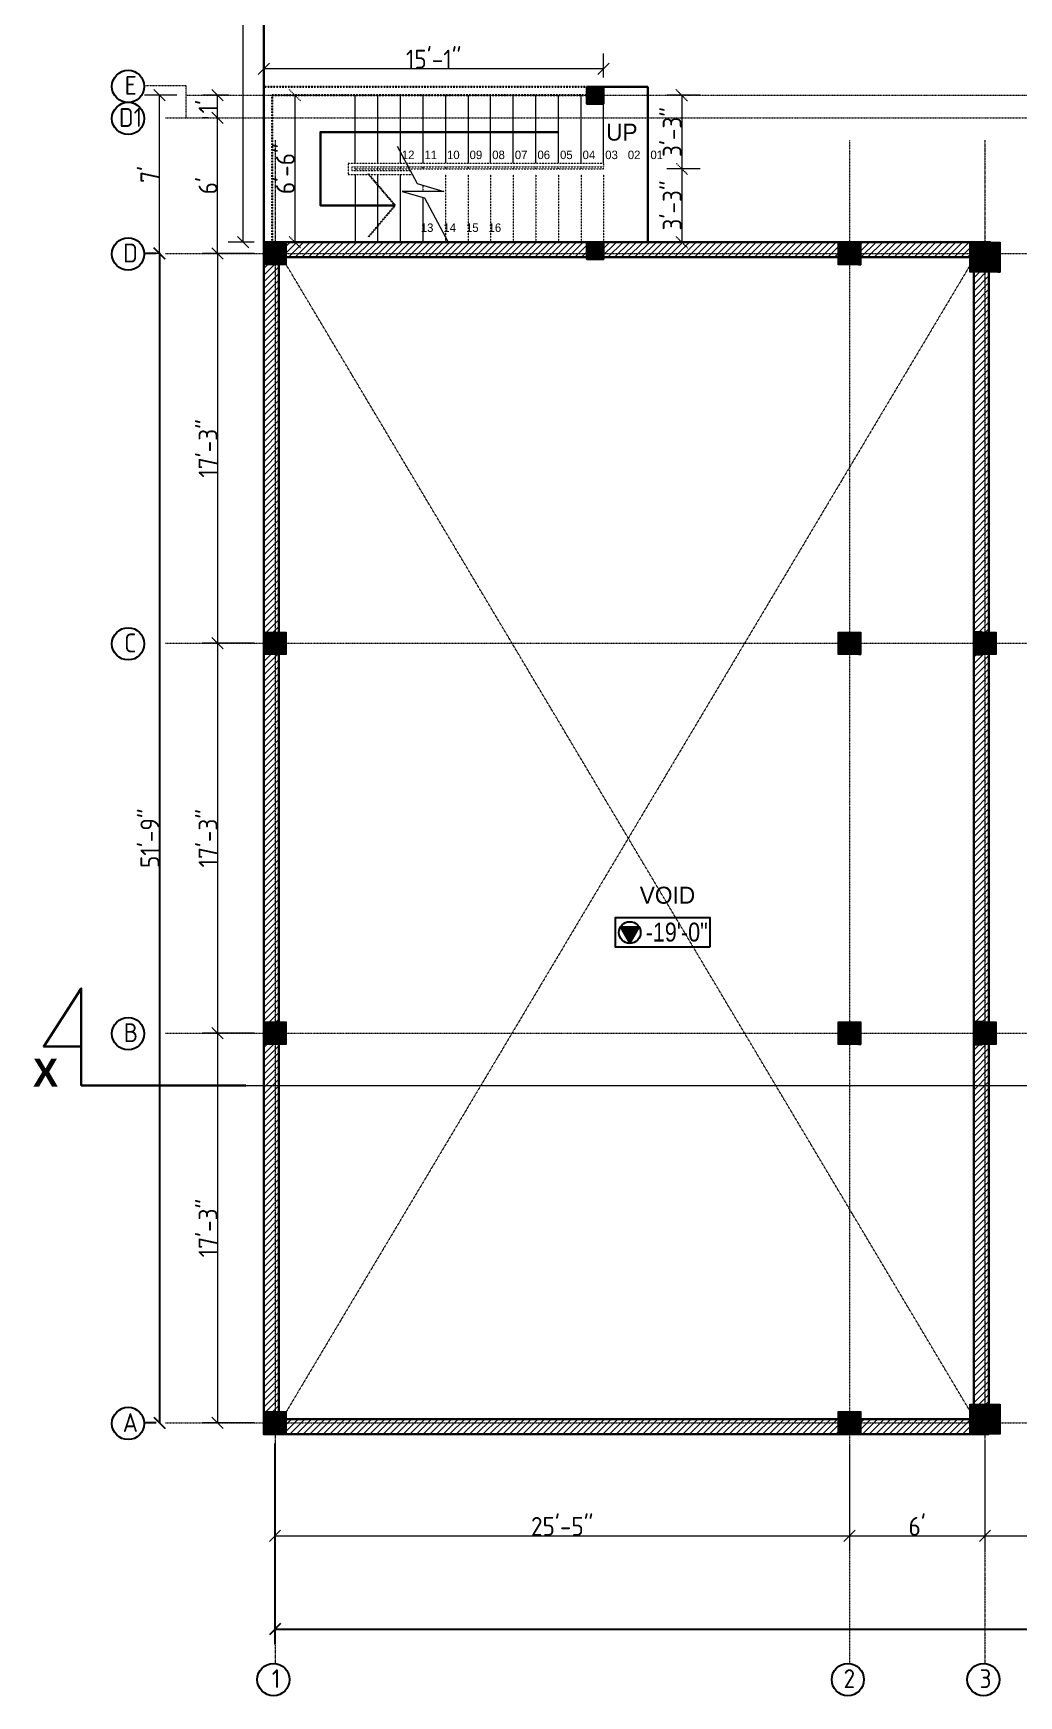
# Model space of a CAD drawing. Extents: x -95606 to 113309, y -42160 to -940.
# Drawn here: x -42643 to -42120, y -23000 to -22117 of the extents above; entities that cross this region are included whole.
import ezdxf

# ---------------------------------------------------------------- set-up
doc = ezdxf.new("R2010")
doc.units = 0
doc.header["$LTSCALE"] = 0.02
doc.header["$MEASUREMENT"] = 0
doc.header["$PDMODE"] = 3
doc.header["$PDSIZE"] = -2
for name, pattern in [('( Dashed )', [0.75, 0.5, -0.25]), ('ACAD_ISO04W100', [30, 24, -3, 0, -3]), ('CENTERX2', [101.6, 63.5, -12.7, 12.7, -12.7])]:
    doc.linetypes.add(name, pattern=pattern)
doc.layers.get('0').update_dxf_attribs({"linetype": 'CONTINUOUS'})
doc.layers.get('DEFPOINTS').update_dxf_attribs({"linetype": 'CONTINUOUS'})
for name, color, linetype, lineweight in [('DOOR WIN TEXT', 102, 'CONTINUOUS', 25), ('Hatch', 252, 'CONTINUOUS', 9), ('RBH CENTER LINE', 1, 'ACAD_ISO04W100', 13), ('RBH DIMENSIONS', 8, 'CONTINUOUS', 15), ('RBH HAND RAIL - 0.13', 131, 'CONTINUOUS', 13), ('RBH TEXT', 50, 'CONTINUOUS', 13), ('RBH TEXT FRAME', 90, 'CONTINUOUS', 25), ('RBH WALL - 0.13', 253, 'CONTINUOUS', 13), ('RBH WALL - 0.18', 252, 'CONTINUOUS', 18), ('RBH WALL - 0.30', 7, 'CONTINUOUS', 30)]:
    doc.layers.add(name, color=color, linetype=linetype, lineweight=lineweight)
doc.layers.add('RBH STAIRCASE', color=7, linetype='CONTINUOUS', lineweight=15, true_color=0x287763)
doc.styles.add('RBH-225', font='ARIALN.TTF', dxfattribs={"height": 225})
doc.styles.add('RBH-TEXT', font='ARIALN.TTF', dxfattribs={"height": 175})
doc.styles.get("Standard").update_dxf_attribs({"font": 'ISOCP'})
doc.dimstyles.new('RBH DIM 01', dxfattribs={"dimtxt": 10, "dimasz": 6, "dimexe": 8, "dimexo": 5, "dimgap": 0.09, "dimtad": 1, "dimdec": 0, "dimzin": 0, "dimdsep": 46, "dimlunit": 4, "dimtxsty": 'Standard', "dimblk": 'OBLIQUE', "dimcen": 0.09, "dimclrd": 4, "dimclre": 1, "dimclrt": 2, "dimadec": 0, "dimazin": 0, "dimtfac": 1, "dimtdec": 0, "dimtofl": 0, "dimtmove": 0, "dimatfit": 3, "dimldrblk": 'OPEN30', "dimfxl": 1, "dimtolj": 1, "dimtzin": 0, "dimlwd": -1, "dimlwe": -1, "dimarcsym": 0})

# ---------------------------------------------------------------- blocks, each defined once
blk = doc.blocks.new('_Oblique')
at = {"color": 0, "linetype": 'ByBlock', "lineweight": -2}
blk.add_line((-0.5, -0.5), (0.5, 0.5), dxfattribs=at)
blk = doc.blocks.new('*D964')
at = {"layer": 'DEFPOINTS', "color": 0, "lineweight": -2, "ltscale": 0.75, "transparency": 16777216}
for p in [(-42210, -22861.23), (-42138, -22861.23), (-42138, -22915.24)]:
    blk.add_point(p, dxfattribs=at)
at = {"layer": 'RBH DIMENSIONS', "color": 1, "ltscale": 0.75, "transparency": 16777216}
for p, q in [((-42210, -22866.23), (-42210, -22923.24)), ((-42138, -22866.23), (-42138, -22923.24))]:
    blk.add_line(p, q, dxfattribs=at)
at = {"layer": 'RBH DIMENSIONS', "color": 4, "ltscale": 0.75, "transparency": 16777216}
blk.add_line((-42210, -22915.24), (-42138, -22915.24), dxfattribs=at)
at = {"layer": 'RBH DIMENSIONS', "color": 4, "ltscale": 0.75, "transparency": 16777216, "xscale": 6, "yscale": 6, "zscale": 6, "rotation": 180}
blk.add_blockref('_Oblique', (-42210, -22915.24), dxfattribs=at)
at = {"layer": 'RBH DIMENSIONS', "color": 4, "ltscale": 0.75, "transparency": 16777216, "xscale": 6, "yscale": 6, "zscale": 6}
blk.add_blockref('_Oblique', (-42138, -22915.24), dxfattribs=at)
at = {"layer": 'RBH DIMENSIONS', "color": 2, "ltscale": 0.75, "transparency": 16777216, "insert": (-42174, -22910.15), "char_height": 10, "attachment_point": 5}
blk.add_mtext("\\A1;6'", dxfattribs=at)
blk = doc.blocks.new('_Open30')
at = {"color": 0, "linetype": 'ByBlock', "lineweight": -2}
for p, q in [((-1, 0.27), (0, 0)), ((0, 0), (-1, -0.27)), ((0, 0), (-1, 0))]:
    blk.add_line(p, q, dxfattribs=at)
blk = doc.blocks.new('*D965')
at = {"layer": 'DEFPOINTS', "color": 0, "lineweight": -2, "ltscale": 0.75, "transparency": 16777216}
for p in [(-42521, -22234.23), (-42545.48, -22441.23), (-42521, -22441.23)]:
    blk.add_point(p, dxfattribs=at)
at = {"layer": 'RBH DIMENSIONS', "color": 1, "ltscale": 0.75, "transparency": 16777216}
for p, q in [((-42526, -22234.23), (-42553.48, -22234.23)), ((-42526, -22441.23), (-42553.48, -22441.23))]:
    blk.add_line(p, q, dxfattribs=at)
at = {"layer": 'RBH DIMENSIONS', "color": 4, "ltscale": 0.75, "transparency": 16777216}
blk.add_line((-42545.48, -22234.23), (-42545.48, -22441.23), dxfattribs=at)
at = {"layer": 'RBH DIMENSIONS', "color": 4, "ltscale": 0.75, "transparency": 16777216, "xscale": 6, "yscale": 6, "zscale": 6}
for p, rotation in [((-42545.48, -22234.23), 90), ((-42545.48, -22441.23), 270)]:
    blk.add_blockref('_Oblique', p, dxfattribs=dict(at, rotation=rotation))
at = {"layer": 'RBH DIMENSIONS', "color": 2, "ltscale": 0.75, "transparency": 16777216, "insert": (-42550.57, -22337.73), "char_height": 10, "attachment_point": 5, "rotation": 90}
blk.add_mtext('\\A1;17\'-3"', dxfattribs=at)
blk = doc.blocks.new('*D966')
at = {"layer": 'DEFPOINTS', "color": 0, "lineweight": -2, "ltscale": 0.75, "transparency": 16777216}
for p in [(-42521, -22441.23), (-42545.48, -22648.23), (-42521, -22648.23)]:
    blk.add_point(p, dxfattribs=at)
at = {"layer": 'RBH DIMENSIONS', "color": 1, "ltscale": 0.75, "transparency": 16777216}
for p, q in [((-42526, -22441.23), (-42553.48, -22441.23)), ((-42526, -22648.23), (-42553.48, -22648.23))]:
    blk.add_line(p, q, dxfattribs=at)
at = {"layer": 'RBH DIMENSIONS', "color": 4, "ltscale": 0.75, "transparency": 16777216}
blk.add_line((-42545.48, -22441.23), (-42545.48, -22648.23), dxfattribs=at)
at = {"layer": 'RBH DIMENSIONS', "color": 4, "ltscale": 0.75, "transparency": 16777216, "xscale": 6, "yscale": 6, "zscale": 6}
for p, rotation in [((-42545.48, -22441.23), 90), ((-42545.48, -22648.23), 270)]:
    blk.add_blockref('_Oblique', p, dxfattribs=dict(at, rotation=rotation))
at = {"layer": 'RBH DIMENSIONS', "color": 2, "ltscale": 0.75, "transparency": 16777216, "insert": (-42550.57, -22544.73), "char_height": 10, "attachment_point": 5, "rotation": 90}
blk.add_mtext('\\A1;17\'-3"', dxfattribs=at)
blk = doc.blocks.new('*D967')
at = {"layer": 'DEFPOINTS', "color": 0, "lineweight": -2, "ltscale": 0.75, "transparency": 16777216}
for p in [(-42521, -22648.23), (-42545.48, -22855.23), (-42521, -22855.23)]:
    blk.add_point(p, dxfattribs=at)
at = {"layer": 'RBH DIMENSIONS', "color": 1, "ltscale": 0.75, "transparency": 16777216}
for p, q in [((-42526, -22648.23), (-42553.48, -22648.23)), ((-42526, -22855.23), (-42553.48, -22855.23))]:
    blk.add_line(p, q, dxfattribs=at)
at = {"layer": 'RBH DIMENSIONS', "color": 4, "ltscale": 0.75, "transparency": 16777216}
blk.add_line((-42545.48, -22648.23), (-42545.48, -22855.23), dxfattribs=at)
at = {"layer": 'RBH DIMENSIONS', "color": 4, "ltscale": 0.75, "transparency": 16777216, "xscale": 6, "yscale": 6, "zscale": 6}
for p, rotation in [((-42545.48, -22648.23), 90), ((-42545.48, -22855.23), 270)]:
    blk.add_blockref('_Oblique', p, dxfattribs=dict(at, rotation=rotation))
at = {"layer": 'RBH DIMENSIONS', "color": 2, "ltscale": 0.75, "transparency": 16777216, "insert": (-42550.57, -22751.73), "char_height": 10, "attachment_point": 5, "rotation": 90}
blk.add_mtext('\\A1;17\'-3"', dxfattribs=at)
blk = doc.blocks.new('*D1074')
at = {"layer": 'DEFPOINTS', "color": 0, "lineweight": -2, "ltscale": 0.75, "transparency": 16777216}
for p in [(-42515, -22861.23), (-42210, -22861.23), (-42210, -22915.24)]:
    blk.add_point(p, dxfattribs=at)
at = {"layer": 'RBH DIMENSIONS', "color": 1, "ltscale": 0.75, "transparency": 16777216}
for p, q in [((-42515, -22866.23), (-42515, -22923.24)), ((-42210, -22866.23), (-42210, -22923.24))]:
    blk.add_line(p, q, dxfattribs=at)
at = {"layer": 'RBH DIMENSIONS', "color": 4, "ltscale": 0.75, "transparency": 16777216}
blk.add_line((-42515, -22915.24), (-42210, -22915.24), dxfattribs=at)
at = {"layer": 'RBH DIMENSIONS', "color": 4, "ltscale": 0.75, "transparency": 16777216, "xscale": 6, "yscale": 6, "zscale": 6, "rotation": 180}
blk.add_blockref('_Oblique', (-42515, -22915.24), dxfattribs=at)
at = {"layer": 'RBH DIMENSIONS', "color": 4, "ltscale": 0.75, "transparency": 16777216, "xscale": 6, "yscale": 6, "zscale": 6}
blk.add_blockref('_Oblique', (-42210, -22915.24), dxfattribs=at)
at = {"layer": 'RBH DIMENSIONS', "color": 2, "ltscale": 0.75, "transparency": 16777216, "insert": (-42362.5, -22910.15), "char_height": 10, "attachment_point": 5}
blk.add_mtext('\\A1;25\'-5"', dxfattribs=at)
blk = doc.blocks.new('*D1075')
at = {"layer": 'DEFPOINTS', "color": 0, "lineweight": -2, "ltscale": 0.75, "transparency": 16777216}
for p in [(-42138, -22861.23), (-41908, -22861.23), (-41908, -22915.24)]:
    blk.add_point(p, dxfattribs=at)
at = {"layer": 'RBH DIMENSIONS', "color": 1, "ltscale": 0.75, "transparency": 16777216}
for p, q in [((-42138, -22866.23), (-42138, -22923.24)), ((-41908, -22866.23), (-41908, -22923.24))]:
    blk.add_line(p, q, dxfattribs=at)
at = {"layer": 'RBH DIMENSIONS', "color": 4, "ltscale": 0.75, "transparency": 16777216}
blk.add_line((-42138, -22915.24), (-41908, -22915.24), dxfattribs=at)
at = {"layer": 'RBH DIMENSIONS', "color": 4, "ltscale": 0.75, "transparency": 16777216, "xscale": 6, "yscale": 6, "zscale": 6, "rotation": 180}
blk.add_blockref('_Oblique', (-42138, -22915.24), dxfattribs=at)
at = {"layer": 'RBH DIMENSIONS', "color": 4, "ltscale": 0.75, "transparency": 16777216, "xscale": 6, "yscale": 6, "zscale": 6}
blk.add_blockref('_Oblique', (-41908, -22915.24), dxfattribs=at)
at = {"layer": 'RBH DIMENSIONS', "color": 2, "ltscale": 0.75, "transparency": 16777216, "insert": (-42023, -22910.14), "char_height": 10, "attachment_point": 5}
blk.add_mtext('\\A1;19\'-2"', dxfattribs=at)
blk = doc.blocks.new('*D970')
at = {"layer": 'DEFPOINTS', "color": 0, "lineweight": -2, "ltscale": 0.75, "transparency": 16777216}
for p in [(-42515, -22861.23), (-41103.39, -22861.23), (-41103.39, -22964.81)]:
    blk.add_point(p, dxfattribs=at)
at = {"layer": 'DOOR WIN TEXT', "color": 1, "ltscale": 0.75, "transparency": 16777216}
for p, q in [((-42515, -22866.23), (-42515, -22972.81)), ((-41103.39, -22866.23), (-41103.39, -22972.81))]:
    blk.add_line(p, q, dxfattribs=at)
at = {"layer": 'DOOR WIN TEXT', "color": 4, "ltscale": 0.75, "transparency": 16777216}
blk.add_line((-42515, -22964.81), (-41103.39, -22964.81), dxfattribs=at)
at = {"layer": 'DOOR WIN TEXT', "color": 4, "ltscale": 0.75, "transparency": 16777216, "xscale": 6, "yscale": 6, "zscale": 6, "rotation": 180}
blk.add_blockref('_Oblique', (-42515, -22964.81), dxfattribs=at)
at = {"layer": 'DOOR WIN TEXT', "color": 4, "ltscale": 0.75, "transparency": 16777216, "xscale": 6, "yscale": 6, "zscale": 6}
blk.add_blockref('_Oblique', (-41103.39, -22964.81), dxfattribs=at)
at = {"layer": 'DOOR WIN TEXT', "color": 2, "ltscale": 0.75, "transparency": 16777216, "insert": (-41809.19, -22959.72), "char_height": 10, "attachment_point": 5}
blk.add_mtext('\\A1;117\'-8"', dxfattribs=at)
blk = doc.blocks.new('*D1076')
at = {"layer": 'DEFPOINTS', "color": 0, "lineweight": -2, "ltscale": 0.75, "transparency": 16777216}
for p in [(-42573.16, -22234.23), (-42576.35, -22855.23), (-42573.16, -22855.23)]:
    blk.add_point(p, dxfattribs=at)
at = {"layer": 'DOOR WIN TEXT', "color": 1, "ltscale": 0.75, "transparency": 16777216}
for p, q in [((-42578.16, -22234.23), (-42584.35, -22234.23)), ((-42578.16, -22855.23), (-42584.35, -22855.23))]:
    blk.add_line(p, q, dxfattribs=at)
at = {"layer": 'DOOR WIN TEXT', "color": 4, "ltscale": 0.75, "transparency": 16777216}
blk.add_line((-42576.35, -22234.23), (-42576.35, -22855.23), dxfattribs=at)
at = {"layer": 'DOOR WIN TEXT', "color": 4, "ltscale": 0.75, "transparency": 16777216, "xscale": 6, "yscale": 6, "zscale": 6}
for p, rotation in [((-42576.35, -22234.23), 90), ((-42576.35, -22855.23), 270)]:
    blk.add_blockref('_Oblique', p, dxfattribs=dict(at, rotation=rotation))
at = {"layer": 'DOOR WIN TEXT', "color": 2, "ltscale": 0.75, "transparency": 16777216, "insert": (-42581.44, -22544.73), "char_height": 10, "attachment_point": 5, "rotation": 90}
blk.add_mtext('\\A1;51\'-9"', dxfattribs=at)
blk = doc.blocks.new('*D1077')
at = {"layer": 'DEFPOINTS', "color": 0, "lineweight": -2, "ltscale": 0.75, "transparency": 16777216}
for p in [(-42521, -22136.11), (-42521, -22145.73), (-42340.5, -22145.73)]:
    blk.add_point(p, dxfattribs=at)
at = {"layer": 'RBH DIMENSIONS', "color": 1, "ltscale": 0.75, "transparency": 16777216}
for p, q in [((-42521, -22140.73), (-42521, -22128.11)), ((-42340.5, -22140.73), (-42340.5, -22128.11))]:
    blk.add_line(p, q, dxfattribs=at)
at = {"layer": 'RBH DIMENSIONS', "color": 4, "ltscale": 0.75, "transparency": 16777216}
blk.add_line((-42340.5, -22136.11), (-42521, -22136.11), dxfattribs=at)
at = {"layer": 'RBH DIMENSIONS', "color": 4, "ltscale": 0.75, "transparency": 16777216, "xscale": 6, "yscale": 6, "zscale": 6, "rotation": 180}
blk.add_blockref('_Oblique', (-42521, -22136.11), dxfattribs=at)
at = {"layer": 'RBH DIMENSIONS', "color": 4, "ltscale": 0.75, "transparency": 16777216, "xscale": 6, "yscale": 6, "zscale": 6}
blk.add_blockref('_Oblique', (-42340.5, -22136.11), dxfattribs=at)
at = {"layer": 'RBH DIMENSIONS', "color": 2, "ltscale": 0.75, "transparency": 16777216, "insert": (-42430.75, -22131.02), "char_height": 10, "attachment_point": 5}
blk.add_mtext('\\A1;15\'-1"', dxfattribs=at)
blk = doc.blocks.new('*D971')
at = {"layer": 'DEFPOINTS', "color": 0, "linetype": '( Dashed )', "lineweight": -2, "ltscale": 0.75, "transparency": 16777216}
for p in [(-42284.22, -22150.23), (-42299, -22189.23), (-42284.22, -22189.23)]:
    blk.add_point(p, dxfattribs=at)
at = {"layer": 'RBH DIMENSIONS', "color": 1, "ltscale": 0.75, "transparency": 16777216}
for p, q in [((-42289.22, -22150.23), (-42307, -22150.23)), ((-42289.22, -22189.23), (-42307, -22189.23))]:
    blk.add_line(p, q, dxfattribs=at)
at = {"layer": 'RBH DIMENSIONS', "color": 4, "ltscale": 0.75, "transparency": 16777216}
blk.add_line((-42299, -22150.23), (-42299, -22189.23), dxfattribs=at)
at = {"layer": 'RBH DIMENSIONS', "color": 4, "linetype": '( Dashed )', "ltscale": 0.75, "transparency": 16777216, "xscale": 6, "yscale": 6, "zscale": 6}
for p, rotation in [((-42299, -22150.23), 90), ((-42299, -22189.23), 270)]:
    blk.add_blockref('_Oblique', p, dxfattribs=dict(at, rotation=rotation))
at = {"layer": 'RBH DIMENSIONS', "color": 2, "linetype": '( Dashed )', "ltscale": 0.75, "transparency": 16777216, "insert": (-42304.09, -22169.73), "char_height": 10, "attachment_point": 5, "rotation": 90}
blk.add_mtext('\\A1;3\'-3"', dxfattribs=at)
blk = doc.blocks.new('*D972')
at = {"layer": 'DEFPOINTS', "color": 0, "linetype": '( Dashed )', "lineweight": -2, "ltscale": 0.75, "transparency": 16777216}
for p in [(-42284.22, -22189.23), (-42299, -22228.23), (-42284.22, -22228.23)]:
    blk.add_point(p, dxfattribs=at)
at = {"layer": 'RBH DIMENSIONS', "color": 1, "ltscale": 0.75, "transparency": 16777216}
for p, q in [((-42289.22, -22189.23), (-42307, -22189.23)), ((-42289.22, -22228.23), (-42307, -22228.23))]:
    blk.add_line(p, q, dxfattribs=at)
at = {"layer": 'RBH DIMENSIONS', "color": 4, "ltscale": 0.75, "transparency": 16777216}
blk.add_line((-42299, -22189.23), (-42299, -22228.23), dxfattribs=at)
at = {"layer": 'RBH DIMENSIONS', "color": 4, "linetype": '( Dashed )', "ltscale": 0.75, "transparency": 16777216, "xscale": 6, "yscale": 6, "zscale": 6}
for p, rotation in [((-42299, -22189.23), 90), ((-42299, -22228.23), 270)]:
    blk.add_blockref('_Oblique', p, dxfattribs=dict(at, rotation=rotation))
at = {"layer": 'RBH DIMENSIONS', "color": 2, "linetype": '( Dashed )', "ltscale": 0.75, "transparency": 16777216, "insert": (-42304.09, -22208.73), "char_height": 10, "attachment_point": 5, "rotation": 90}
blk.add_mtext('\\A1;3\'-3"', dxfattribs=at)
blk = doc.blocks.new('*D1078')
at = {"layer": 'DEFPOINTS', "color": 0, "linetype": '( Dashed )', "lineweight": -2, "ltscale": 0.75, "transparency": 16777216}
for p in [(-42516.5, -22150.23), (-42516.5, -22228.23), (-42504.39, -22228.23)]:
    blk.add_point(p, dxfattribs=at)
at = {"layer": 'RBH DIMENSIONS', "color": 1, "ltscale": 0.75, "transparency": 16777216}
for p, q in [((-42511.5, -22150.23), (-42496.39, -22150.23)), ((-42511.5, -22228.23), (-42496.39, -22228.23))]:
    blk.add_line(p, q, dxfattribs=at)
at = {"layer": 'RBH DIMENSIONS', "color": 4, "ltscale": 0.75, "transparency": 16777216}
blk.add_line((-42504.39, -22150.23), (-42504.39, -22228.23), dxfattribs=at)
at = {"layer": 'RBH DIMENSIONS', "color": 4, "linetype": '( Dashed )', "ltscale": 0.75, "transparency": 16777216, "xscale": 6, "yscale": 6, "zscale": 6}
for p, rotation in [((-42504.39, -22150.23), 90), ((-42504.39, -22228.23), 270)]:
    blk.add_blockref('_Oblique', p, dxfattribs=dict(at, rotation=rotation))
at = {"layer": 'RBH DIMENSIONS', "color": 2, "linetype": '( Dashed )', "ltscale": 0.75, "transparency": 16777216, "insert": (-42509.48, -22189.23), "char_height": 10, "attachment_point": 5, "rotation": 90}
blk.add_mtext('\\A1;6\'-6"', dxfattribs=at)
blk = doc.blocks.new('*D1079')
at = {"layer": 'DEFPOINTS', "color": 0, "lineweight": -2, "ltscale": 0.75, "transparency": 16777216}
for p in [(-42531.85, -21907.23), (-42521, -21907.23), (-42521, -22228.23)]:
    blk.add_point(p, dxfattribs=at)
at = {"layer": 'RBH DIMENSIONS', "color": 1, "ltscale": 0.75, "transparency": 16777216}
for p, q in [((-42526, -21907.23), (-42539.85, -21907.23)), ((-42526, -22228.23), (-42539.85, -22228.23))]:
    blk.add_line(p, q, dxfattribs=at)
at = {"layer": 'RBH DIMENSIONS', "color": 4, "ltscale": 0.75, "transparency": 16777216}
blk.add_line((-42531.85, -22228.23), (-42531.85, -21907.23), dxfattribs=at)
at = {"layer": 'RBH DIMENSIONS', "color": 4, "ltscale": 0.75, "transparency": 16777216, "xscale": 6, "yscale": 6, "zscale": 6}
for p, rotation in [((-42531.85, -21907.23), 90), ((-42531.85, -22228.23), 270)]:
    blk.add_blockref('_Oblique', p, dxfattribs=dict(at, rotation=rotation))
at = {"layer": 'RBH DIMENSIONS', "color": 2, "ltscale": 0.75, "transparency": 16777216, "insert": (-42536.94, -22067.73), "char_height": 10, "attachment_point": 5, "rotation": 90}
blk.add_mtext('\\A1;26\'-9"', dxfattribs=at)
blk = doc.blocks.new('*D1080')
at = {"layer": 'DEFPOINTS', "color": 0, "lineweight": -2, "ltscale": 0.75, "transparency": 16777216}
for p in [(-42576.35, -22150.23), (-42562.12, -22150.23), (-42570.88, -22234.23)]:
    blk.add_point(p, dxfattribs=at)
at = {"layer": 'RBH DIMENSIONS', "color": 1, "ltscale": 0.75, "transparency": 16777216}
for p, q in [((-42567.12, -22150.23), (-42584.35, -22150.23)), ((-42575.88, -22234.23), (-42584.35, -22234.23))]:
    blk.add_line(p, q, dxfattribs=at)
at = {"layer": 'RBH DIMENSIONS', "color": 4, "ltscale": 0.75, "transparency": 16777216}
blk.add_line((-42576.35, -22234.23), (-42576.35, -22150.23), dxfattribs=at)
at = {"layer": 'RBH DIMENSIONS', "color": 4, "ltscale": 0.75, "transparency": 16777216, "xscale": 6, "yscale": 6, "zscale": 6}
for p, rotation in [((-42576.35, -22150.23), 90), ((-42576.35, -22234.23), 270)]:
    blk.add_blockref('_Oblique', p, dxfattribs=dict(at, rotation=rotation))
at = {"layer": 'RBH DIMENSIONS', "color": 2, "ltscale": 0.75, "transparency": 16777216, "insert": (-42581.44, -22192.23), "char_height": 10, "attachment_point": 5, "rotation": 90}
blk.add_mtext("\\A1;7'", dxfattribs=at)
blk = doc.blocks.new('*D1081')
at = {"layer": 'DEFPOINTS', "color": 0, "lineweight": -2, "ltscale": 0.75, "transparency": 16777216}
for p in [(-42545.48, -22162.23), (-42545.48, -22162.23), (-42545.48, -22234.23)]:
    blk.add_point(p, dxfattribs=at)
at = {"layer": 'RBH DIMENSIONS', "color": 1, "ltscale": 0.75, "transparency": 16777216}
for p, q in [((-42550.48, -22162.23), (-42553.48, -22162.23)), ((-42550.48, -22234.23), (-42553.48, -22234.23))]:
    blk.add_line(p, q, dxfattribs=at)
at = {"layer": 'RBH DIMENSIONS', "color": 4, "ltscale": 0.75, "transparency": 16777216}
blk.add_line((-42545.48, -22234.23), (-42545.48, -22162.23), dxfattribs=at)
at = {"layer": 'RBH DIMENSIONS', "color": 4, "ltscale": 0.75, "transparency": 16777216, "xscale": 6, "yscale": 6, "zscale": 6}
for p, rotation in [((-42545.48, -22162.23), 90), ((-42545.48, -22234.23), 270)]:
    blk.add_blockref('_Oblique', p, dxfattribs=dict(at, rotation=rotation))
at = {"layer": 'RBH DIMENSIONS', "color": 2, "ltscale": 0.75, "transparency": 16777216, "insert": (-42550.57, -22198.23), "char_height": 10, "attachment_point": 5, "rotation": 90}
blk.add_mtext("\\A1;6'", dxfattribs=at)
blk = doc.blocks.new('*D1082')
at = {"layer": 'DEFPOINTS', "color": 0, "lineweight": -2, "ltscale": 0.75, "transparency": 16777216}
for p in [(-42545.48, -22150.23), (-42534.61, -22150.23), (-42545.48, -22162.23)]:
    blk.add_point(p, dxfattribs=at)
at = {"layer": 'RBH DIMENSIONS', "color": 1, "ltscale": 0.75, "transparency": 16777216}
for p, q in [((-42539.61, -22150.23), (-42553.48, -22150.23)), ((-42550.48, -22162.23), (-42553.48, -22162.23))]:
    blk.add_line(p, q, dxfattribs=at)
at = {"layer": 'RBH DIMENSIONS', "color": 4, "ltscale": 0.75, "transparency": 16777216}
blk.add_line((-42545.48, -22162.23), (-42545.48, -22150.23), dxfattribs=at)
at = {"layer": 'RBH DIMENSIONS', "color": 4, "ltscale": 0.75, "transparency": 16777216, "xscale": 6, "yscale": 6, "zscale": 6}
for p, rotation in [((-42545.48, -22150.23), 90), ((-42545.48, -22162.23), 270)]:
    blk.add_blockref('_Oblique', p, dxfattribs=dict(at, rotation=rotation))
at = {"layer": 'RBH DIMENSIONS', "color": 2, "ltscale": 0.75, "transparency": 16777216, "insert": (-42550.57, -22156.23), "char_height": 10, "attachment_point": 5, "rotation": 90}
blk.add_mtext("\\A1;1'", dxfattribs=at)

msp = doc.modelspace()

# ---------------------------------------------------------------- hatches: boundary and pattern name
at = {"layer": 'Hatch', "ltscale": 0.75}
h = msp.add_hatch(dxfattribs=at)
h.set_pattern_fill('ANSI31', color=256, scale=20)
h.set_pattern_definition([(45, (-410532.309, -522238.5927), (-1.767766953, 1.767766953), [])])
h.paths.add_polyline_path([(-42135.996, -22228.233), (-42520.996, -22228.233), (-42520.996, -22861.233), (-42135.996, -22861.233)])
h.paths.add_polyline_path([(-42143.996, -22853.233), (-42512.996, -22853.233), (-42512.996, -22236.233), (-42143.996, -22236.233)], flags=16)
at = {"layer": 'RBH DIMENSIONS'}
h = msp.add_hatch(dxfattribs=at)
h.set_pattern_fill('ANSI31', color=6)
h.set_pattern_definition([(45, (-411655.90947, -523617.46906), (-0.088388347648, 0.088388347648), [])])
h.paths.add_polyline_path([(-42349.496, -22145.733), (-42349.496, -22154.733), (-42340.496, -22154.733), (-42340.496, -22145.733)])
h = msp.add_hatch(dxfattribs=at)
h.set_pattern_fill('ANSI31', color=6)
h.set_pattern_definition([(45, (-411938.71602, -524329.33043), (-0.088388347648, 0.088388347648), [])])
h.paths.add_polyline_path([(-42520.996, -22228.233), (-42520.996, -22240.233), (-42508.996, -22240.233), (-42508.996, -22228.233)])
h = msp.add_hatch(dxfattribs=at)
h.set_pattern_fill('ANSI31', color=6)
h.set_pattern_definition([(45, (-411655.90947, -523699.96906), (-0.088388347648, 0.088388347648), [])])
h.paths.add_polyline_path([(-42349.496, -22228.233), (-42349.496, -22237.233), (-42340.496, -22237.233), (-42340.496, -22228.233)])
h = msp.add_hatch(dxfattribs=at)
h.set_pattern_fill('ANSI31', color=6)
h.set_pattern_definition([(45, (-411633.71602, -524329.33043), (-0.088388347648, 0.088388347648), [])])
h.paths.add_polyline_path([(-42215.996, -22228.233), (-42215.996, -22240.233), (-42203.996, -22240.233), (-42203.996, -22228.233)])
h = msp.add_hatch(dxfattribs=at)
h.set_pattern_fill('ANSI31', color=6)
h.set_pattern_definition([(45, (-411563.71602, -524333.33043), (-0.088388347648, 0.088388347648), [])])
h.paths.add_polyline_path([(-42145.996, -22244.233), (-42129.996, -22244.233), (-42129.996, -22228.233), (-42145.996, -22228.233)])
h = msp.add_hatch(dxfattribs=at)
h.set_pattern_fill('ANSI31', color=6)
h.set_pattern_definition([(45, (-411938.71602, -524536.33043), (-0.088388347648, 0.088388347648), [])])
h.paths.add_polyline_path([(-42520.996, -22435.233), (-42520.996, -22447.233), (-42508.996, -22447.233), (-42508.996, -22435.233)])
h = msp.add_hatch(dxfattribs=at)
h.set_pattern_fill('ANSI31', color=6)
h.set_pattern_definition([(45, (-411633.71602, -524536.33043), (-0.088388347648, 0.088388347648), [])])
h.paths.add_polyline_path([(-42215.996, -22435.233), (-42215.996, -22447.233), (-42203.996, -22447.233), (-42203.996, -22435.233)])
h = msp.add_hatch(dxfattribs=at)
h.set_pattern_fill('ANSI31', color=6)
h.set_pattern_definition([(45, (-411561.71602, -524536.33043), (-0.088388347648, 0.088388347648), [])])
h.paths.add_polyline_path([(-42143.996, -22435.233), (-42143.996, -22447.233), (-42131.996, -22447.233), (-42131.996, -22435.233)])
h = msp.add_hatch(dxfattribs=at)
h.set_pattern_fill('ANSI31', color=6)
h.set_pattern_definition([(45, (-411938.71602, -524743.33043), (-0.088388347648, 0.088388347648), [])])
h.paths.add_polyline_path([(-42520.996, -22642.233), (-42520.996, -22654.233), (-42508.996, -22654.233), (-42508.996, -22642.233)])
h = msp.add_hatch(dxfattribs=at)
h.set_pattern_fill('ANSI31', color=6)
h.set_pattern_definition([(45, (-411633.71602, -524743.33043), (-0.088388347648, 0.088388347648), [])])
h.paths.add_polyline_path([(-42215.996, -22642.233), (-42215.996, -22654.233), (-42203.996, -22654.233), (-42203.996, -22642.233)])
h = msp.add_hatch(dxfattribs=at)
h.set_pattern_fill('ANSI31', color=6)
h.set_pattern_definition([(45, (-411561.71602, -524743.33043), (-0.088388347648, 0.088388347648), [])])
h.paths.add_polyline_path([(-42143.996, -22642.233), (-42143.996, -22654.233), (-42131.996, -22654.233), (-42131.996, -22642.233)])
h = msp.add_hatch(dxfattribs=at)
h.set_pattern_fill('ANSI31', color=6)
h.set_pattern_definition([(45, (-411563.71602, -524950.33043), (-0.088388347648, 0.088388347648), [])])
h.paths.add_polyline_path([(-42145.996, -22861.233), (-42129.996, -22861.233), (-42129.996, -22845.233), (-42145.996, -22845.233)])
h = msp.add_hatch(dxfattribs=at)
h.set_pattern_fill('ANSI31', color=6)
h.set_pattern_definition([(45, (-411938.71602, -524950.33043), (-0.088388347648, 0.088388347648), [])])
h.paths.add_polyline_path([(-42520.996, -22849.233), (-42520.996, -22861.233), (-42508.996, -22861.233), (-42508.996, -22849.233)])
h = msp.add_hatch(dxfattribs=at)
h.set_pattern_fill('ANSI31', color=6)
h.set_pattern_definition([(45, (-411633.71602, -524950.33043), (-0.088388347648, 0.088388347648), [])])
h.paths.add_polyline_path([(-42215.996, -22849.233), (-42215.996, -22861.233), (-42203.996, -22861.233), (-42203.996, -22849.233)])
at = {"layer": 'RBH TEXT FRAME'}
h = msp.add_hatch(dxfattribs=at)
h.set_pattern_fill('ANSI31', color=1, scale=4)
h.set_pattern_definition([(45, (-141872.1683, -23420.3345), (-0.3535533906, 0.3535533906), [])])
h.paths.add_polyline_path([(-42321.627, -22591.935), (-42331.592, -22591.935), (-42326.61, -22600.565)])

# ---------------------------------------------------------------- linework, layer by layer
at = {"layer": 'RBH CENTER LINE', "linetype": 'CENTERX2', "ltscale": 0.12}
for p, q in [((-42562.118, -22150.233), (-40815.457, -22150.233)), ((-42573.161, -22162.233), (-40815.457, -22162.233)), ((-42209.996, -22173.97), (-42209.996, -22982.981)), ((-42573.161, -22234.233), (-40815.457, -22234.233)), ((-42143.996, -22237.233), (-42508.996, -22849.233)), ((-42143.996, -22852.233), (-42508.996, -22240.233)), ((-42573.161, -22441.233), (-40815.457, -22441.233)), ((-42573.161, -22648.233), (-40815.457, -22648.233)), ((-42573.161, -22855.233), (-40815.457, -22855.233))]:
    msp.add_line(p, q, dxfattribs=at)
at = {"layer": 'RBH CENTER LINE', "ltscale": 0.75}
for p, q in [((-42514.996, -22173.97), (-42514.996, -22982.981)), ((-42137.996, -22173.97), (-42137.996, -22982.981))]:
    msp.add_line(p, q, dxfattribs=at)
at = {"layer": 'RBH CENTER LINE', "linetype": 'CENTERX2', "ltscale": 0.12}
msp.add_lwpolyline([(-42562.118, -22162.233), (-42562.118, -22145.192), (-42583.508, -22145.192)], dxfattribs=at)
at = {"layer": 'RBH DIMENSIONS', "ltscale": 0.75}
for points in [[(-42520.996, -22228.233), (-42508.996, -22228.233), (-42508.996, -22240.233), (-42520.996, -22240.233)], [(-42520.996, -22228.233), (-42508.996, -22228.233), (-42508.996, -22240.233), (-42520.996, -22240.233)], [(-42520.996, -22228.233), (-42508.996, -22228.233), (-42508.996, -22240.233), (-42520.996, -22240.233)], [(-42215.996, -22228.233), (-42203.996, -22228.233), (-42203.996, -22240.233), (-42215.996, -22240.233)], [(-42215.996, -22228.233), (-42203.996, -22228.233), (-42203.996, -22240.233), (-42215.996, -22240.233)], [(-42215.996, -22228.233), (-42203.996, -22228.233), (-42203.996, -22240.233), (-42215.996, -22240.233)], [(-42145.996, -22228.233), (-42129.996, -22228.233), (-42129.996, -22244.233), (-42145.996, -22244.233)], [(-42145.996, -22228.233), (-42129.996, -22228.233), (-42129.996, -22244.233), (-42145.996, -22244.233)], [(-42145.996, -22228.233), (-42129.996, -22228.233), (-42129.996, -22244.233), (-42145.996, -22244.233)], [(-42520.996, -22435.233), (-42508.996, -22435.233), (-42508.996, -22447.233), (-42520.996, -22447.233)], [(-42520.996, -22435.233), (-42508.996, -22435.233), (-42508.996, -22447.233), (-42520.996, -22447.233)], [(-42520.996, -22435.233), (-42508.996, -22435.233), (-42508.996, -22447.233), (-42520.996, -22447.233)], [(-42215.996, -22435.233), (-42203.996, -22435.233), (-42203.996, -22447.233), (-42215.996, -22447.233)], [(-42215.996, -22435.233), (-42203.996, -22435.233), (-42203.996, -22447.233), (-42215.996, -22447.233)], [(-42215.996, -22435.233), (-42203.996, -22435.233), (-42203.996, -22447.233), (-42215.996, -22447.233)], [(-42143.996, -22435.233), (-42131.996, -22435.233), (-42131.996, -22447.233), (-42143.996, -22447.233)], [(-42143.996, -22435.233), (-42131.996, -22435.233), (-42131.996, -22447.233), (-42143.996, -22447.233)], [(-42143.996, -22435.233), (-42131.996, -22435.233), (-42131.996, -22447.233), (-42143.996, -22447.233)], [(-42520.996, -22642.233), (-42508.996, -22642.233), (-42508.996, -22654.233), (-42520.996, -22654.233)], [(-42520.996, -22642.233), (-42508.996, -22642.233), (-42508.996, -22654.233), (-42520.996, -22654.233)], [(-42520.996, -22642.233), (-42508.996, -22642.233), (-42508.996, -22654.233), (-42520.996, -22654.233)], [(-42215.996, -22642.233), (-42203.996, -22642.233), (-42203.996, -22654.233), (-42215.996, -22654.233)], [(-42215.996, -22642.233), (-42203.996, -22642.233), (-42203.996, -22654.233), (-42215.996, -22654.233)], [(-42215.996, -22642.233), (-42203.996, -22642.233), (-42203.996, -22654.233), (-42215.996, -22654.233)], [(-42143.996, -22642.233), (-42131.996, -22642.233), (-42131.996, -22654.233), (-42143.996, -22654.233)], [(-42143.996, -22642.233), (-42131.996, -22642.233), (-42131.996, -22654.233), (-42143.996, -22654.233)], [(-42143.996, -22642.233), (-42131.996, -22642.233), (-42131.996, -22654.233), (-42143.996, -22654.233)], [(-42145.996, -22845.233), (-42129.996, -22845.233), (-42129.996, -22861.233), (-42145.996, -22861.233)], [(-42145.996, -22845.233), (-42129.996, -22845.233), (-42129.996, -22861.233), (-42145.996, -22861.233)], [(-42145.996, -22845.233), (-42129.996, -22845.233), (-42129.996, -22861.233), (-42145.996, -22861.233)], [(-42520.996, -22849.233), (-42508.996, -22849.233), (-42508.996, -22861.233), (-42520.996, -22861.233)], [(-42520.996, -22849.233), (-42508.996, -22849.233), (-42508.996, -22861.233), (-42520.996, -22861.233)], [(-42520.996, -22849.233), (-42508.996, -22849.233), (-42508.996, -22861.233), (-42520.996, -22861.233)], [(-42215.996, -22849.233), (-42203.996, -22849.233), (-42203.996, -22861.233), (-42215.996, -22861.233)], [(-42215.996, -22849.233), (-42203.996, -22849.233), (-42203.996, -22861.233), (-42215.996, -22861.233)], [(-42215.996, -22849.233), (-42203.996, -22849.233), (-42203.996, -22861.233), (-42215.996, -22861.233)]]:
    msp.add_lwpolyline(points, close=True, dxfattribs=at)
at = {"layer": 'RBH HAND RAIL - 0.13', "linetype": '( Dashed )', "ltscale": 5}
for p, q in [((-42476.143, -22186.233), (-42340.496, -22186.233)), ((-42476.143, -22186.233), (-42476.143, -22192.233)), ((-42476.143, -22192.233), (-42442.041, -22192.233)), ((-42474.143, -22188.233), (-42340.496, -22188.233)), ((-42474.143, -22188.233), (-42474.143, -22190.233)), ((-42474.143, -22190.233), (-42443.108, -22190.233)), ((-42340.496, -22186.233), (-42340.496, -22188.233))]:
    msp.add_line(p, q, dxfattribs=at)
at = {"layer": 'RBH STAIRCASE', "ltscale": 0.25}
for p, q in [((-42472.496, -22186.233), (-42472.496, -22150.233)), ((-42460.496, -22150.233), (-42460.496, -22186.233)), ((-42448.496, -22150.233), (-42448.496, -22186.233)), ((-42436.496, -22150.233), (-42436.496, -22186.233)), ((-42424.496, -22150.233), (-42424.496, -22186.233)), ((-42412.496, -22150.233), (-42412.496, -22186.233)), ((-42400.496, -22186.233), (-42400.496, -22150.233)), ((-42388.496, -22186.233), (-42388.496, -22150.233)), ((-42376.496, -22186.233), (-42376.496, -22150.233)), ((-42364.496, -22186.233), (-42364.496, -22150.233)), ((-42352.496, -22186.233), (-42352.496, -22150.233)), ((-42340.496, -22186.233), (-42340.496, -22150.233)), ((-42472.496, -22192.233), (-42472.496, -22228.233)), ((-42460.496, -22192.233), (-42460.496, -22228.233)), ((-42448.496, -22192.233), (-42448.496, -22228.233)), ((-42436.496, -22204.35), (-42436.496, -22228.233))]:
    msp.add_line(p, q, dxfattribs=at)
at = {"layer": 'RBH STAIRCASE', "linetype": '( Dashed )', "ltscale": 5}
for p, q in [((-42472.496, -22189.233), (-42472.496, -22188.233)), ((-42472.496, -22189.233), (-42472.496, -22190.233)), ((-42472.496, -22189.233), (-42340.496, -22189.233)), ((-42460.496, -22188.233), (-42460.496, -22190.233)), ((-42448.496, -22188.233), (-42448.496, -22189.233)), ((-42436.496, -22188.233), (-42436.496, -22189.233)), ((-42424.496, -22188.233), (-42424.496, -22189.233)), ((-42412.496, -22188.233), (-42412.496, -22189.233)), ((-42400.496, -22189.233), (-42400.496, -22188.233)), ((-42388.496, -22189.233), (-42388.496, -22188.233)), ((-42376.496, -22189.233), (-42376.496, -22188.233)), ((-42364.496, -22189.233), (-42364.496, -22188.233)), ((-42352.496, -22189.233), (-42352.496, -22188.233)), ((-42340.496, -22189.233), (-42340.496, -22188.233))]:
    msp.add_line(p, q, dxfattribs=at)
at = {"layer": 'RBH STAIRCASE', "linetype": '( Dashed )', "ltscale": 0.25}
for p, q in [((-42424.496, -22192.233), (-42424.496, -22228.233)), ((-42412.496, -22192.233), (-42412.496, -22228.233)), ((-42400.496, -22192.233), (-42400.496, -22228.233)), ((-42388.496, -22192.233), (-42388.496, -22228.233)), ((-42376.496, -22192.233), (-42376.496, -22228.233)), ((-42364.496, -22192.233), (-42364.496, -22228.233)), ((-42352.496, -22192.233), (-42352.496, -22228.233)), ((-42340.496, -22192.233), (-42340.496, -22228.233)), ((-42436.496, -22197.896), (-42436.496, -22201.233)), ((-42424.496, -22225.491), (-42424.496, -22228.233))]:
    msp.add_line(p, q, dxfattribs=at)
at = {"layer": 'RBH TEXT FRAME', "color": 1}
for points in [[(-42284.106, -22602.51), (-42334.22, -22602.51), (-42334.22, -22586.858), (-42284.106, -22586.858)], [(-42326.61, -22600.565), (-42321.627, -22591.935), (-42331.592, -22591.935)]]:
    msp.add_lwpolyline(points, close=True, dxfattribs=at)
at = {"layer": 'RBH TEXT FRAME'}
for centre in [(-42592.993, -22145.504), (-42592.993, -22162.509), (-42592.993, -22234.509), (-42592.993, -22441.509), (-42592.993, -22648.509), (-42592.993, -22855.509), (-42515.825, -22991.519), (-42210.825, -22991.519), (-42138.825, -22991.519)]:
    msp.add_circle(centre, 8.578, dxfattribs=at)
at = {"layer": 'RBH TEXT FRAME', "color": 1}
msp.add_circle((-42326.61, -22594.812), 5.754, dxfattribs=at)
at = {"layer": 'RBH WALL - 0.13'}
msp.add_lwpolyline([(-42450.041, -22177.233), (-42439.505, -22196.989), (-42425.433, -22201.233), (-42447.559, -22201.233), (-42435.643, -22204.59), (-42423.033, -22228.233)], dxfattribs=at)
at = {"layer": 'RBH WALL - 0.18', "color": 3, "ltscale": 0.75}
msp.add_line((-42530.501, -22675.977), (-40918.34, -22675.977), dxfattribs=at)
at = {"layer": 'RBH WALL - 0.30', "ltscale": 0.75}
for p, q in [((-42520.996, -22228.233), (-42520.996, -21907.233)), ((-42340.496, -22145.733), (-42316.996, -22145.733)), ((-42316.996, -22228.233), (-42316.996, -22145.733)), ((-42143.996, -22228.233), (-42134.996, -22228.233)), ((-42141.496, -22232.233), (-42145.996, -22232.233)), ((-42139.496, -22435.233), (-42143.996, -22435.233)), ((-42143.996, -22447.233), (-42139.496, -22447.233)), ((-42139.496, -22642.233), (-42143.996, -22642.233)), ((-42143.996, -22654.233), (-42139.496, -22654.233))]:
    msp.add_line(p, q, dxfattribs=at)
at = {"layer": 'RBH WALL - 0.30', "linetype": '( Dashed )', "ltscale": 0.25}
for p, q in [((-42520.996, -22121.733), (-42520.996, -22228.233)), ((-42516.496, -22150.233), (-42516.496, -22228.233)), ((-42516.496, -22150.233), (-42349.496, -22150.233))]:
    msp.add_line(p, q, dxfattribs=at)
at = {"layer": 'RBH WALL - 0.30', "linetype": '( Dashed )', "ltscale": 0.75}
for p in [(-42520.996, -22145.733), (-42340.496, -22150.233)]:
    msp.add_line(p, (-42340.496, -22145.733), dxfattribs=at)
at = {"layer": 'RBH WALL - 0.30', "ltscale": 0.75}
for points in [[(-42349.496, -22145.733), (-42340.496, -22145.733), (-42340.496, -22154.733), (-42349.496, -22154.733)], [(-42520.996, -22228.233), (-42135.996, -22228.233), (-42135.996, -22861.233), (-42520.996, -22861.233)], [(-42349.496, -22228.233), (-42340.496, -22228.233), (-42340.496, -22237.233), (-42349.496, -22237.233)], [(-42512.996, -22236.233), (-42143.996, -22236.233), (-42143.996, -22853.233), (-42512.996, -22853.233)]]:
    msp.add_lwpolyline(points, close=True, dxfattribs=at)
for points in [[(-42364.496, -22169.733), (-42490.853, -22169.733), (-42490.853, -22208.733), (-42451.247, -22208.733)], [(-42530.501, -22675.977), (-42617.846, -22675.977), (-42617.846, -22624.533), (-42637.811, -22655.399), (-42617.846, -22655.399)]]:
    msp.add_lwpolyline(points, dxfattribs=at)
at = {"layer": 'RBH WALL - 0.30', "linetype": '( Dashed )', "ltscale": 0.75}
msp.add_lwpolyline([(-42465.4, -22191.992), (-42451.247, -22208.733), (-42465.4, -22225.474)], dxfattribs=at)

# ---------------------------------------------------------------- texts
at = {"layer": 'RBH TEXT', "char_height": 10, "attachment_point": 1}
for s, insert in [('\\pi9.8262;E', (-42604.655, -22140.006)), ('\\pi6.8262;D1', (-42604.655, -22157.012)), ('\\pi9.0415;D', (-42604.655, -22229.012)), ('\\pi9.5932;C', (-42604.655, -22436.012)), ('\\pi9.3262;B', (-42604.655, -22643.012)), ('\\pi8.8262;A', (-42604.655, -22850.012)), ('\\pi10.826;1', (-42527.487, -22986.022)), ('\\pi9.399;2', (-42222.487, -22986.022)), ('\\pi9.6191;3', (-42150.487, -22986.022))]:
    msp.add_mtext_dynamic_manual_height_columns(s, width=23.65244, gutter_width=1, heights=[0], dxfattribs=dict(at, insert=insert))
at = {"layer": 'RBH TEXT', "color": 0, "attachment_point": 1, "style": 'RBH-225'}
for s, insert, char_height in [('\\pi27.936;{\\fStylus BT|b0|i0|c0|p34;UP}', (-42367.116, -22165.293), 9), ('\\pi20.322;{\\fStylus BT|b0|i0|c0|p34;VOID}', (-42341.633, -22570.486), 9), ('\\pi29.87;{\\fStylus BT|b1|i0|c0|p34;X}', (-42673.409, -22661.733), 15)]:
    msp.add_mtext_dynamic_manual_height_columns(s, width=70.71517, gutter_width=1, heights=[0], dxfattribs=dict(at, insert=insert, char_height=char_height))
at = {"layer": 'RBH TEXT', "color": 0, "linetype": '( Dashed )', "char_height": 4.5, "attachment_point": 3, "style": 'RBH-225'}
for s, insert in [('{\\fStylus BT|b0|i0|c0|p34;12}', (-42440.953, -22179.61)), ('{\\fStylus BT|b0|i0|c0|p34;11}', (-42428.953, -22179.61)), ('{\\fStylus BT|b0|i0|c0|p34;10}', (-42416.953, -22179.61)), ('{\\fStylus BT|b0|i0|c0|p34;09}', (-42404.953, -22179.61)), ('{\\fStylus BT|b0|i0|c0|p34;08}', (-42392.953, -22179.61)), ('{\\fStylus BT|b0|i0|c0|p34;07}', (-42380.953, -22179.61)), ('{\\fStylus BT|b0|i0|c0|p34;06}', (-42368.953, -22179.61)), ('{\\fStylus BT|b0|i0|c0|p34;05}', (-42356.953, -22179.61)), ('{\\fStylus BT|b0|i0|c0|p34;04}', (-42344.953, -22179.61)), ('{\\fStylus BT|b0|i0|c0|p34;03}', (-42332.953, -22179.61)), ('{\\fStylus BT|b0|i0|c0|p34;02}', (-42320.953, -22179.61)), ('{\\fStylus BT|b0|i0|c0|p34;01}', (-42308.953, -22179.61)), ('{\\fStylus BT|b0|i0|c0|p34;13}', (-42430.882, -22218.279)), ('{\\fStylus BT|b0|i0|c0|p34;14}', (-42418.882, -22218.279)), ('{\\fStylus BT|b0|i0|c0|p34;15}', (-42406.882, -22218.279)), ('{\\fStylus BT|b0|i0|c0|p34;16}', (-42394.882, -22218.279))]:
    msp.add_mtext_dynamic_manual_height_columns(s, width=70.71517, gutter_width=1, heights=[0], dxfattribs=dict(at, insert=insert))
at = {"layer": 'RBH TEXT', "insert": (-42321.375, -22589.587), "char_height": 10, "attachment_point": 1, "style": 'RBH-TEXT'}
msp.add_mtext_dynamic_manual_height_columns(' -19\'-0" ', width=754.00156, gutter_width=280, heights=[0], dxfattribs=at)

# ---------------------------------------------------------------- dimensions: what is measured, and where the dimension line sits
at = {"layer": 'DOOR WIN TEXT', "ltscale": 0.75}
dim = msp.add_linear_dim(base=(-42576.348, -22855.233), p1=(-42573.161, -22234.233), p2=(-42573.161, -22855.233), angle=90, dimstyle='RBH DIM 01', dxfattribs=at)
dim.commit()
dim.dimension.update_dxf_attribs({"geometry": '*D1076', "text_midpoint": (-42581.438, -22544.733)})
dim = msp.add_linear_dim(base=(-41103.393, -22964.808), p1=(-42514.996, -22861.233), p2=(-41103.393, -22861.233), dimstyle='RBH DIM 01', dxfattribs=at)
dim.commit()
dim.dimension.update_dxf_attribs({"geometry": '*D970', "text_midpoint": (-41809.194, -22959.718)})
at = {"layer": 'RBH DIMENSIONS', "ltscale": 0.75}
for base, p1, p2, angle, picture, middle in [((-42531.846, -21907.233), (-42520.996, -22228.233), (-42520.996, -21907.233), 90, '*D1079', (-42536.937, -22067.733)), ((-42520.996004782, -22136.107066108), (-42340.496004782, -22145.733455202), (-42520.996004782, -22145.733455202), 180, '*D1077', (-42430.746004782, -22131.017066108)), ((-42576.348, -22150.233), (-42570.884, -22234.233), (-42562.118, -22150.233), 90, '*D1080', (-42581.438, -22192.233)), ((-42545.476, -22150.233), (-42545.476, -22162.233), (-42534.607, -22150.233), 90, '*D1082', (-42550.566, -22156.233)), ((-42545.476, -22162.233), (-42545.476, -22234.233), (-42545.476, -22162.233), 90, '*D1081', (-42550.566, -22198.233)), ((-42545.476, -22441.233), (-42520.996, -22234.233), (-42520.996, -22441.233), 90, '*D965', (-42550.566, -22337.733)), ((-42545.476, -22648.233), (-42520.996, -22441.233), (-42520.996, -22648.233), 90, '*D966', (-42550.566, -22544.733)), ((-42545.476, -22855.233), (-42520.996, -22648.233), (-42520.996, -22855.233), 90, '*D967', (-42550.566, -22751.733))]:
    dim = msp.add_linear_dim(base=base, p1=p1, p2=p2, angle=angle, dimstyle='RBH DIM 01', dxfattribs=at)
    dim.commit()
    dim.dimension.update_dxf_attribs({"geometry": picture, "text_midpoint": middle})
at = {"layer": 'RBH DIMENSIONS', "linetype": '( Dashed )', "ltscale": 0.75}
for base, p1, p2, picture, middle in [((-42504.389, -22228.233), (-42516.496, -22150.233), (-42516.496, -22228.233), '*D1078', (-42509.479, -22189.233)), ((-42299.003, -22189.233), (-42284.222, -22150.233), (-42284.222, -22189.233), '*D971', (-42304.093, -22169.733)), ((-42299.003, -22228.233), (-42284.222, -22189.233), (-42284.222, -22228.233), '*D972', (-42304.093, -22208.733))]:
    dim = msp.add_linear_dim(base=base, p1=p1, p2=p2, angle=90, dimstyle='RBH DIM 01', dxfattribs=at)
    dim.commit()
    dim.dimension.update_dxf_attribs({"geometry": picture, "text_midpoint": middle})
at = {"layer": 'RBH DIMENSIONS', "ltscale": 0.75}
for base, p1, p2, picture, middle in [((-42209.996, -22915.236), (-42514.996, -22861.233), (-42209.996, -22861.233), '*D1074', (-42362.496, -22910.145)), ((-42137.996, -22915.236), (-42209.996, -22861.233), (-42137.996, -22861.233), '*D964', (-42173.996, -22910.146)), ((-41907.996, -22915.236), (-42137.996, -22861.233), (-41907.996, -22861.233), '*D1075', (-42022.996, -22910.143))]:
    dim = msp.add_linear_dim(base=base, p1=p1, p2=p2, dimstyle='RBH DIM 01', dxfattribs=at)
    dim.commit()
    dim.dimension.update_dxf_attribs({"geometry": picture, "text_midpoint": middle})

doc.saveas('drawing.dxf')
